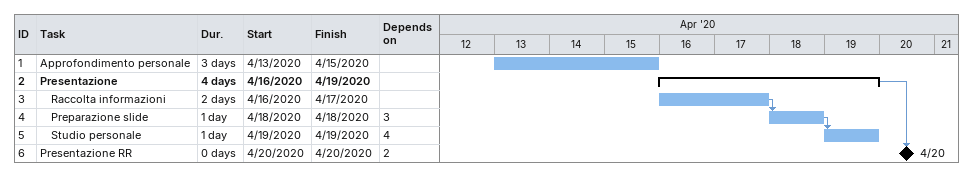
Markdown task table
| ID | Level | Task | Duration | Start | Finish | Predecessors |
|---|---|---|---|---|---|---|
| 1 | 1 | Approfondimento personale | 3d | 2020-04-13 | 2020-04-15 |  |
| 2 | 1 | **Presentazione** | 4d | 2020-04-16 | 2020-04-19 |  |
| 3 | 2 | Raccolta informazioni | 2d | 2020-04-16 | 2020-04-17 |  |
| 4 | 2 | Preparazione slide | 1d | 2020-04-18 | 2020-04-18 | 3 |
| 5 | 2 | Studio personale | 1d | 2020-04-19 | 2020-04-19 | 4 |
| 6 | 1 | Presentazione RR | 0d | 2020-04-20 | 2020-04-20 | 2 |
